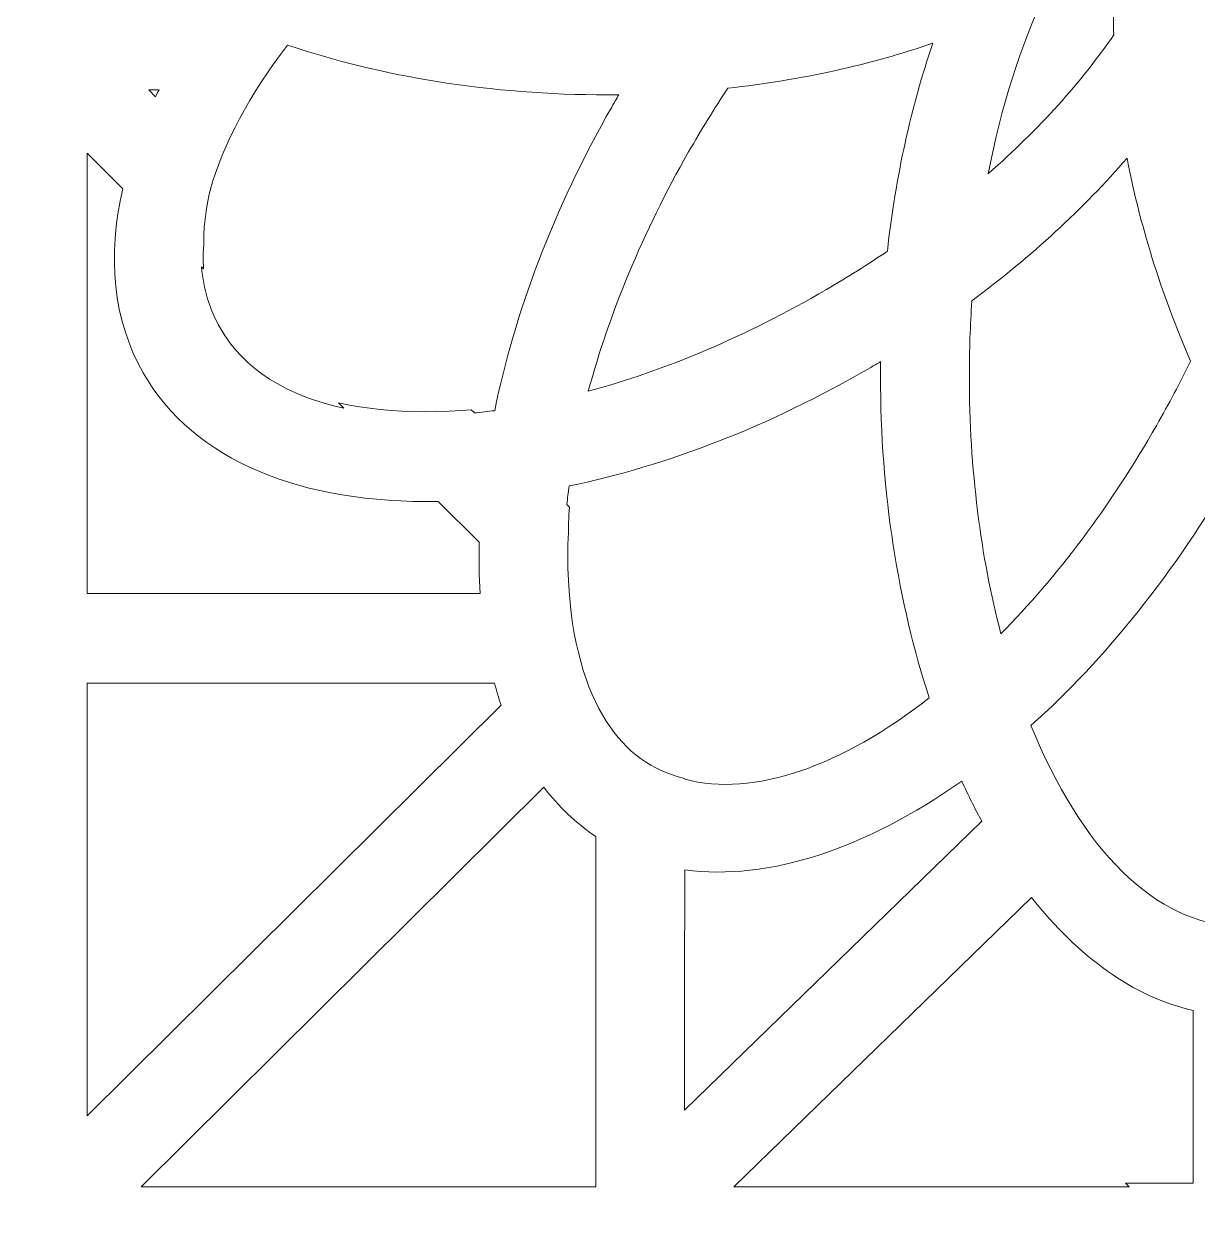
# Model space of a CAD drawing. Header units: millimetres. Extents: x -184 to 140, y -164 to 195.
# Drawn here: x -163.41 to -146.68, y -68.91 to -51.73 of the extents above; entities that cross this region are included whole.
import ezdxf

# ---------------------------------------------------------------- set-up
doc = ezdxf.new("R2010")
doc.units = ezdxf.units.MM
doc.header["$MEASUREMENT"] = 0
doc.layers.add('Layer 1', color=7, linetype='Continuous')

msp = doc.modelspace()

# ---------------------------------------------------------------- linework, layer by layer
at = {"layer": 'Layer 1', "color": 2, "lineweight": 5}
for points, knots in [([(-111.6063, 106.1199), (-111.6063, 106.1199), (-111.6063, 114.5781), (-111.6063, 114.5781), (-111.6063, 114.5781), (-111.6063, 114.5781), (-114.6063, 114.5781), (-114.6063, 114.5781), (-114.6063, 114.5781), (-114.6063, 114.5781), (-114.6063, 122.0774), (-114.6063, 122.0774), (-114.6063, 122.0774), (-114.6063, 122.0774), (-111.6063, 122.0774), (-111.6063, 122.0774), (-111.6063, 122.0774), (-111.6063, 122.0774), (-111.6063, 129.5782), (-111.6063, 129.5782), (-111.6063, 129.5782), (-111.6063, 129.5782), (-119.1071, 129.5782), (-119.1071, 129.5782), (-119.1071, 129.5782), (-119.1071, 129.5782), (-119.1071, 126.5782), (-119.1071, 126.5782), (-119.1071, 126.5782), (-119.1071, 126.5782), (-126.6064, 126.5782), (-126.6064, 126.5782), (-126.6064, 126.5782), (-126.6064, 126.5782), (-126.6064, 129.5782), (-126.6064, 129.5782), (-126.6064, 129.5782), (-126.6064, 129.5782), (-135.6065, 129.5782), (-135.6065, 129.5782), (-135.6065, 129.5782), (-135.6065, 129.5782), (-135.6065, 136.2947), (-135.6065, 136.2947), (-135.6065, 136.2947), (-135.6065, 138.3602), (-137.2917, 140.0458), (-139.3572, 140.0458), (-139.3572, 140.0458), (-139.3572, 140.0458), (-152.8567, 140.0458), (-152.8567, 140.0458), (-152.8567, 140.0458), (-154.9225, 140.0458), (-156.6077, 138.3602), (-156.6077, 136.2947), (-156.6077, 136.2947), (-156.6077, 136.2947), (-156.6077, 129.5782), (-156.6077, 129.5782), (-156.6077, 129.5782), (-156.6077, 129.5782), (-165.6078, 129.5782), (-165.6078, 129.5782), (-165.6078, 129.5782), (-165.6078, 129.5782), (-165.6078, 126.5782), (-165.6078, 126.5782), (-165.6078, 126.5782), (-165.6078, 126.5782), (-173.1068, 126.5782), (-173.1068, 126.5782), (-173.1068, 126.5782), (-173.1068, 126.5782), (-173.1068, 129.5782), (-173.1068, 129.5782), (-173.1068, 129.5782), (-173.1068, 129.5782), (-180.6076, 129.5782), (-180.6076, 129.5782), (-180.6076, 129.5782), (-180.6076, 129.5782), (-180.6076, 122.0774), (-180.6076, 122.0774), (-180.6076, 122.0774), (-180.6076, 122.0774), (-177.6075, 122.0774), (-177.6075, 122.0774), (-177.6075, 122.0774), (-177.6075, 122.0774), (-177.6075, 114.5781), (-177.6075, 114.5781), (-177.6075, 114.5781), (-177.6075, 114.5781), (-180.6076, 114.5781), (-180.6076, 114.5781), (-180.6076, 114.5781), (-180.6076, 114.5781), (-180.6076, 23.8289), (-180.6076, 23.8289), (-180.6076, 23.8289), (-180.6076, 23.8289), (-180.6076, 16.3282), (-180.6076, 16.3282), (-180.6076, 16.3282), (-180.6076, 16.3282), (-177.6075, 16.3282), (-177.6075, 16.3282), (-177.6075, 16.3282), (-177.6075, 16.3282), (-177.6075, 8.8278), (-177.6075, 8.8278), (-177.6075, 8.8278), (-177.6075, 8.8278), (-180.6076, 8.8278), (-180.6076, 8.8278), (-180.6076, 8.8278), (-180.6076, 8.8278), (-180.6076, -110.5738), (-180.6076, -110.5738), (-180.6076, -110.5738), (-180.6076, -110.5738), (-180.6076, -119.4624), (-180.6076, -119.4624), (-180.6076, -119.4624), (-180.6076, -119.4624), (-183.6076, -119.4624), (-183.6076, -119.4624), (-183.6076, -119.4624), (-183.6076, -119.4624), (-183.6076, -123.2132), (-183.6076, -123.2132), (-183.6076, -123.2132), (-183.6076, -123.2132), (-180.6076, -123.2132), (-180.6076, -123.2132), (-180.6076, -123.2132), (-180.6076, -123.2132), (-180.6076, -125.2444), (-180.6076, -125.2444), (-180.6076, -125.2444), (-180.6076, -125.2444), (-111.6063, -125.2444), (-111.6063, -125.2444), (-111.6063, -125.2444), (-111.6063, -125.2444), (-111.6063, -123.2132), (-111.6063, -123.2132), (-111.6063, -123.2132), (-111.6063, -123.2132), (-108.6067, -123.2132), (-108.6067, -123.2132), (-108.6067, -123.2132), (-108.6067, -123.2132), (-108.6067, -119.4624), (-108.6067, -119.4624), (-108.6067, -119.4624), (-108.6067, -119.4624), (-111.6063, -119.4624), (-111.6063, -119.4624), (-111.6063, -119.4624), (-111.6063, -119.4624), (-111.6063, -115.2551), (-111.6063, -115.2551), (-111.6063, -115.2551), (-111.6063, -115.2551), (-111.6063, -110.5738), (-111.6063, -110.5738), (-111.6063, -110.5738), (-111.6063, -110.5738), (-111.6063, 8.8278), (-111.6063, 8.8278), (-111.6063, 8.8278), (-111.6063, 8.8278), (-114.6063, 8.8278), (-114.6063, 8.8278), (-114.6063, 8.8278), (-114.6063, 8.8278), (-114.6063, 16.3282), (-114.6063, 16.3282), (-114.6063, 16.3282), (-114.6063, 16.3282), (-111.6063, 16.3282), (-111.6063, 16.3282), (-111.6063, 16.3282), (-111.6063, 16.3282), (-111.6063, 23.8289), (-111.6063, 23.8289), (-111.6063, 23.8289), (-111.6063, 23.8289), (-111.6063, 106.1199), (-111.6063, 106.1199)], [0, 0, 0, 0, 0.0204082, 0.0204082, 0.0204082, 0.0204082, 0.0408163, 0.0408163, 0.0408163, 0.0408163, 0.0612245, 0.0612245, 0.0612245, 0.0612245, 0.0816327, 0.0816327, 0.0816327, 0.0816327, 0.1020408, 0.1020408, 0.1020408, 0.1020408, 0.122449, 0.122449, 0.122449, 0.122449, 0.1428571, 0.1428571, 0.1428571, 0.1428571, 0.1632653, 0.1632653, 0.1632653, 0.1632653, 0.1836735, 0.1836735, 0.1836735, 0.1836735, 0.2040816, 0.2040816, 0.2040816, 0.2040816, 0.2244898, 0.2244898, 0.2244898, 0.2244898, 0.244898, 0.244898, 0.244898, 0.244898, 0.2653061, 0.2653061, 0.2653061, 0.2653061, 0.2857143, 0.2857143, 0.2857143, 0.2857143, 0.3061224, 0.3061224, 0.3061224, 0.3061224, 0.3265306, 0.3265306, 0.3265306, 0.3265306, 0.3469388, 0.3469388, 0.3469388, 0.3469388, 0.3673469, 0.3673469, 0.3673469, 0.3673469, 0.3877551, 0.3877551, 0.3877551, 0.3877551, 0.4081633, 0.4081633, 0.4081633, 0.4081633, 0.4285714, 0.4285714, 0.4285714, 0.4285714, 0.4489796, 0.4489796, 0.4489796, 0.4489796, 0.4693878, 0.4693878, 0.4693878, 0.4693878, 0.4897959, 0.4897959, 0.4897959, 0.4897959, 0.5102041, 0.5102041, 0.5102041, 0.5102041, 0.5306122, 0.5306122, 0.5306122, 0.5306122, 0.5510204, 0.5510204, 0.5510204, 0.5510204, 0.5714286, 0.5714286, 0.5714286, 0.5714286, 0.5918367, 0.5918367, 0.5918367, 0.5918367, 0.6122449, 0.6122449, 0.6122449, 0.6122449, 0.6326531, 0.6326531, 0.6326531, 0.6326531, 0.6530612, 0.6530612, 0.6530612, 0.6530612, 0.6734694, 0.6734694, 0.6734694, 0.6734694, 0.6938776, 0.6938776, 0.6938776, 0.6938776, 0.7142857, 0.7142857, 0.7142857, 0.7142857, 0.7346939, 0.7346939, 0.7346939, 0.7346939, 0.755102, 0.755102, 0.755102, 0.755102, 0.7755102, 0.7755102, 0.7755102, 0.7755102, 0.7959184, 0.7959184, 0.7959184, 0.7959184, 0.8163265, 0.8163265, 0.8163265, 0.8163265, 0.8367347, 0.8367347, 0.8367347, 0.8367347, 0.8571429, 0.8571429, 0.8571429, 0.8571429, 0.877551, 0.877551, 0.877551, 0.877551, 0.8979592, 0.8979592, 0.8979592, 0.8979592, 0.9183673, 0.9183673, 0.9183673, 0.9183673, 0.9387755, 0.9387755, 0.9387755, 0.9387755, 0.9591837, 0.9591837, 0.9591837, 0.9591837, 1, 1, 1, 1]), ([(-147.8807, -51.8888), (-147.8902, -51.4422), (-147.8655, -51.015), (-147.8063, -50.6139), (-147.8063, -50.6139), (-148.1216, -50.8608), (-148.473, -51.0923), (-148.859, -51.3043), (-148.859, -51.3043), (-149.205, -52.0349), (-149.4834, -52.9031), (-149.6692, -53.8647), (-149.6692, -53.8647), (-148.9415, -53.2255), (-148.3368, -52.5542), (-147.8807, -51.8888)], [0, 0, 0, 0, 0.2, 0.2, 0.2, 0.2, 0.4, 0.4, 0.4, 0.4, 0.6, 0.6, 0.6, 0.6, 1, 1, 1, 1]), ([(-156.7015, -57.2412), (-156.4175, -55.8505), (-155.8623, -54.3636), (-155.034, -52.9154), (-155.034, -52.9154), (-155.0007, -52.8561), (-154.9666, -52.7983), (-154.9334, -52.7404), (-154.9334, -52.7404), (-154.9871, -52.7404), (-155.0407, -52.7418), (-155.0946, -52.7418), (-155.0946, -52.7418), (-156.758, -52.7418), (-158.3166, -52.4826), (-159.6547, -52.0321), (-159.6547, -52.0321), (-160.1947, -52.7376), (-160.5723, -53.4446), (-160.7571, -54.1046), (-160.7571, -54.1046), (-160.7571, -54.1046), (-160.7695, -54.1544), (-160.7695, -54.1544), (-160.7695, -54.1544), (-160.7695, -54.1544), (-160.7942, -54.2782), (-160.7942, -54.2782), (-160.7942, -54.2782), (-160.7942, -54.2782), (-160.8136, -54.3981), (-160.8136, -54.3981), (-160.8136, -54.3981), (-160.8136, -54.3981), (-160.8287, -54.5138), (-160.8287, -54.5138), (-160.8287, -54.5138), (-160.8287, -54.5138), (-160.8396, -54.6267), (-160.8396, -54.6267), (-160.8396, -54.6267), (-160.8396, -54.6267), (-160.8453, -54.7372), (-160.8453, -54.7372), (-160.8453, -54.7372), (-160.8453, -54.7372), (-160.8467, -54.8433), (-160.8467, -54.8433), (-160.8467, -54.8433), (-160.8467, -54.8433), (-160.8467, -54.8666), (-160.8467, -54.8666), (-160.8467, -54.8666), (-160.8467, -54.8666), (-160.8467, -54.8818), (-160.8467, -54.8818), (-160.8467, -54.8818), (-160.8467, -54.8818), (-160.8534, -54.9908), (-160.8534, -54.9908), (-160.8534, -54.9908), (-160.8534, -54.9908), (-160.8548, -55.098), (-160.8548, -55.098), (-160.8548, -55.098), (-160.8548, -55.098), (-160.8521, -55.2), (-160.8521, -55.2), (-160.8521, -55.2), (-160.8521, -55.2), (-160.8505, -55.2194), (-160.8505, -55.2194), (-160.8505, -55.2194), (-160.8505, -55.2194), (-160.8781, -55.1933), (-160.8781, -55.1933), (-160.8781, -55.1933), (-160.8505, -55.5062), (-160.7652, -55.7983), (-160.6135, -56.0629), (-160.6135, -56.0629), (-160.2773, -56.6538), (-159.6571, -57.033), (-158.8496, -57.2052), (-158.8496, -57.2052), (-158.8496, -57.2052), (-158.9269, -57.1279), (-158.9269, -57.1279), (-158.9269, -57.1279), (-158.9269, -57.1279), (-158.9064, -57.1322), (-158.9064, -57.1322), (-158.9064, -57.1322), (-158.9064, -57.1322), (-158.7698, -57.1611), (-158.7698, -57.1611), (-158.7698, -57.1611), (-158.7698, -57.1611), (-158.6278, -57.1844), (-158.6278, -57.1844), (-158.6278, -57.1844), (-158.6278, -57.1844), (-158.483, -57.2066), (-158.483, -57.2066), (-158.483, -57.2066), (-158.483, -57.2066), (-158.3331, -57.2232), (-158.3331, -57.2232), (-158.3331, -57.2232), (-158.3331, -57.2232), (-158.1786, -57.2369), (-158.1786, -57.2369), (-158.1786, -57.2369), (-158.1786, -57.2369), (-158.0217, -57.2465), (-158.0217, -57.2465), (-158.0217, -57.2465), (-158.0217, -57.2465), (-157.8591, -57.2535), (-157.8591, -57.2535), (-157.8591, -57.2535), (-157.8591, -57.2535), (-157.6936, -57.256), (-157.6936, -57.256), (-157.6936, -57.256), (-157.6936, -57.256), (-157.5242, -57.2549), (-157.5242, -57.2549), (-157.5242, -57.2549), (-157.5242, -57.2549), (-157.3517, -57.2493), (-157.3517, -57.2493), (-157.3517, -57.2493), (-157.3517, -57.2493), (-157.1753, -57.2398), (-157.1753, -57.2398), (-157.1753, -57.2398), (-157.1753, -57.2398), (-157.0364, -57.2285), (-157.0364, -57.2285), (-157.0364, -57.2285), (-157.0364, -57.2285), (-156.9894, -57.274), (-156.9894, -57.274), (-156.9894, -57.274), (-156.8942, -57.2659), (-156.7992, -57.2535), (-156.7026, -57.2412), (-156.7026, -57.2412), (-156.7026, -57.2412), (-156.7015, -57.2412), (-156.7015, -57.2412)], [0, 0, 0, 0, 0.025641, 0.025641, 0.025641, 0.025641, 0.0512821, 0.0512821, 0.0512821, 0.0512821, 0.0769231, 0.0769231, 0.0769231, 0.0769231, 0.1025641, 0.1025641, 0.1025641, 0.1025641, 0.1282051, 0.1282051, 0.1282051, 0.1282051, 0.1538462, 0.1538462, 0.1538462, 0.1538462, 0.1794872, 0.1794872, 0.1794872, 0.1794872, 0.2051282, 0.2051282, 0.2051282, 0.2051282, 0.2307692, 0.2307692, 0.2307692, 0.2307692, 0.2564103, 0.2564103, 0.2564103, 0.2564103, 0.2820513, 0.2820513, 0.2820513, 0.2820513, 0.3076923, 0.3076923, 0.3076923, 0.3076923, 0.3333333, 0.3333333, 0.3333333, 0.3333333, 0.3589744, 0.3589744, 0.3589744, 0.3589744, 0.3846154, 0.3846154, 0.3846154, 0.3846154, 0.4102564, 0.4102564, 0.4102564, 0.4102564, 0.4358974, 0.4358974, 0.4358974, 0.4358974, 0.4615385, 0.4615385, 0.4615385, 0.4615385, 0.4871795, 0.4871795, 0.4871795, 0.4871795, 0.5128205, 0.5128205, 0.5128205, 0.5128205, 0.5384615, 0.5384615, 0.5384615, 0.5384615, 0.5641026, 0.5641026, 0.5641026, 0.5641026, 0.5897436, 0.5897436, 0.5897436, 0.5897436, 0.6153846, 0.6153846, 0.6153846, 0.6153846, 0.6410256, 0.6410256, 0.6410256, 0.6410256, 0.6666667, 0.6666667, 0.6666667, 0.6666667, 0.6923077, 0.6923077, 0.6923077, 0.6923077, 0.7179487, 0.7179487, 0.7179487, 0.7179487, 0.7435897, 0.7435897, 0.7435897, 0.7435897, 0.7692308, 0.7692308, 0.7692308, 0.7692308, 0.7948718, 0.7948718, 0.7948718, 0.7948718, 0.8205128, 0.8205128, 0.8205128, 0.8205128, 0.8461538, 0.8461538, 0.8461538, 0.8461538, 0.8717949, 0.8717949, 0.8717949, 0.8717949, 0.8974359, 0.8974359, 0.8974359, 0.8974359, 0.9230769, 0.9230769, 0.9230769, 0.9230769, 0.9487179, 0.9487179, 0.9487179, 0.9487179, 1, 1, 1, 1]), ([(-151.1066, -54.97), (-150.9879, -53.9035), (-150.766, -52.9031), (-150.4587, -52.0059), (-150.4587, -52.0059), (-151.3449, -52.3104), (-152.3289, -52.5309), (-153.3791, -52.648), (-153.3791, -52.648), (-153.5717, -52.9387), (-153.7594, -53.2407), (-153.9386, -53.5546), (-153.9386, -53.5546), (-154.5959, -54.7054), (-155.0724, -55.8713), (-155.3673, -56.9653), (-155.3673, -56.9653), (-154.2787, -56.669), (-153.1199, -56.1839), (-151.9747, -55.5157), (-151.9747, -55.5157), (-151.6744, -55.3408), (-151.3848, -55.1587), (-151.1066, -54.97)], [0, 0, 0, 0, 0.1428571, 0.1428571, 0.1428571, 0.1428571, 0.2857143, 0.2857143, 0.2857143, 0.2857143, 0.4285714, 0.4285714, 0.4285714, 0.4285714, 0.5714286, 0.5714286, 0.5714286, 0.5714286, 0.7142857, 0.7142857, 0.7142857, 0.7142857, 1, 1, 1, 1]), ([(-161.5328, -52.7679), (-161.5176, -52.7348), (-161.5011, -52.7016), (-161.4846, -52.6688), (-161.4846, -52.6688), (-161.4846, -52.6688), (-161.632, -52.6688), (-161.632, -52.6688), (-161.632, -52.6688), (-161.632, -52.6688), (-161.5328, -52.7679), (-161.5328, -52.7679)], [0, 0, 0, 0, 0.25, 0.25, 0.25, 0.25, 0.5, 0.5, 0.5, 0.5, 1, 1, 1, 1]), ([(-156.908, -59.844), (-156.9231, -59.6083), (-156.9274, -59.3645), (-156.922, -59.1151), (-156.922, -59.1151), (-156.922, -59.1151), (-157.5091, -58.5337), (-157.5091, -58.5337), (-157.5091, -58.5337), (-159.4342, -58.5722), (-160.9914, -57.963), (-161.7107, -56.7021), (-161.7107, -56.7021), (-162.1417, -55.9458), (-162.2218, -55.0416), (-162.0013, -54.0785), (-162.0013, -54.0785), (-162.0013, -54.0785), (-162.5097, -53.5726), (-162.5097, -53.5726), (-162.5097, -53.5726), (-162.5097, -53.5726), (-162.5097, -59.844), (-162.5097, -59.844), (-162.5097, -59.844), (-162.5097, -59.844), (-156.908, -59.844), (-156.908, -59.844)], [0, 0, 0, 0, 0.125, 0.125, 0.125, 0.125, 0.25, 0.25, 0.25, 0.25, 0.375, 0.375, 0.375, 0.375, 0.5, 0.5, 0.5, 0.5, 0.625, 0.625, 0.625, 0.625, 0.75, 0.75, 0.75, 0.75, 1, 1, 1, 1]), ([(-146.7864, -56.5381), (-147.2108, -55.5542), (-147.5128, -54.5759), (-147.6916, -53.6428), (-147.6916, -53.6428), (-148.3079, -54.3554), (-149.0505, -55.0444), (-149.9022, -55.6755), (-149.9022, -55.6755), (-149.9254, -56.0255), (-149.9381, -56.3825), (-149.9381, -56.7448), (-149.9381, -56.7448), (-149.9381, -58.0734), (-149.7755, -59.3247), (-149.4886, -60.4201), (-149.4886, -60.4201), (-148.6935, -59.614), (-147.9287, -58.6068), (-147.2686, -57.449), (-147.2686, -57.449), (-147.0951, -57.1459), (-146.9338, -56.8415), (-146.7864, -56.5381)], [0, 0, 0, 0, 0.1428571, 0.1428571, 0.1428571, 0.1428571, 0.2857143, 0.2857143, 0.2857143, 0.2857143, 0.4285714, 0.4285714, 0.4285714, 0.4285714, 0.5714286, 0.5714286, 0.5714286, 0.5714286, 0.7142857, 0.7142857, 0.7142857, 0.7142857, 1, 1, 1, 1]), ([(-150.5085, -61.3337), (-150.951, -59.9861), (-151.2045, -58.4177), (-151.2045, -56.7448), (-151.2045, -56.7448), (-151.2045, -56.6774), (-151.2032, -56.6097), (-151.2032, -56.5423), (-151.2032, -56.5423), (-151.2484, -56.5698), (-151.2952, -56.5974), (-151.3422, -56.6238), (-151.3422, -56.6238), (-152.7823, -57.4655), (-154.2596, -58.0293), (-155.6418, -58.3143), (-155.6418, -58.3143), (-155.6542, -58.4039), (-155.6637, -58.4921), (-155.6732, -58.5789), (-155.6732, -58.5789), (-155.6732, -58.5789), (-155.6375, -58.6149), (-155.6375, -58.6149), (-155.6375, -58.6149), (-155.6375, -58.6149), (-155.6432, -58.7197), (-155.6432, -58.7197), (-155.6432, -58.7197), (-155.6432, -58.7197), (-155.6486, -58.8961), (-155.6486, -58.8961), (-155.6486, -58.8961), (-155.6486, -58.8961), (-155.65, -58.9483), (-155.65, -58.9483), (-155.65, -58.9483), (-155.65, -58.9483), (-155.6513, -58.9747), (-155.6513, -58.9747), (-155.6513, -58.9747), (-155.6513, -58.9747), (-155.657, -59.1497), (-155.657, -59.1497), (-155.657, -59.1497), (-155.657, -59.1497), (-155.6581, -59.3219), (-155.6581, -59.3219), (-155.6581, -59.3219), (-155.6581, -59.3219), (-155.657, -59.4901), (-155.657, -59.4901), (-155.657, -59.4901), (-155.657, -59.4901), (-155.6513, -59.6538), (-155.6513, -59.6538), (-155.6513, -59.6538), (-155.6513, -59.6538), (-155.6418, -59.815), (-155.6418, -59.815), (-155.6418, -59.815), (-155.6418, -59.815), (-155.6281, -59.9724), (-155.6281, -59.9724), (-155.6281, -59.9724), (-155.6281, -59.9724), (-155.6115, -60.1237), (-155.6115, -60.1237), (-155.6115, -60.1237), (-155.6115, -60.1237), (-155.5907, -60.2726), (-155.5907, -60.2726), (-155.5907, -60.2726), (-155.5907, -60.2726), (-155.5674, -60.4162), (-155.5674, -60.4162), (-155.5674, -60.4162), (-155.5674, -60.4162), (-155.5399, -60.5538), (-155.5399, -60.5538), (-155.5399, -60.5538), (-155.5399, -60.5538), (-155.5095, -60.6889), (-155.5095, -60.6889), (-155.5095, -60.6889), (-155.5095, -60.6889), (-155.4749, -60.8169), (-155.4749, -60.8169), (-155.4749, -60.8169), (-155.4749, -60.8169), (-155.439, -60.9411), (-155.439, -60.9411), (-155.439, -60.9411), (-155.439, -60.9411), (-155.3991, -61.061), (-155.3991, -61.061), (-155.3991, -61.061), (-155.3991, -61.061), (-155.3578, -61.1739), (-155.3578, -61.1739), (-155.3578, -61.1739), (-155.3578, -61.1739), (-155.3123, -61.2829), (-155.3123, -61.2829), (-155.3123, -61.2829), (-155.3123, -61.2829), (-155.2653, -61.3863), (-155.2653, -61.3863), (-155.2653, -61.3863), (-155.2653, -61.3863), (-155.216, -61.484), (-155.216, -61.484), (-155.216, -61.484), (-155.216, -61.484), (-155.1649, -61.5765), (-155.1649, -61.5765), (-155.1649, -61.5765), (-155.1649, -61.5765), (-155.1113, -61.6647), (-155.1113, -61.6647), (-155.1113, -61.6647), (-155.1113, -61.6647), (-155.0559, -61.7472), (-155.0559, -61.7472), (-155.0559, -61.7472), (-155.0559, -61.7472), (-154.9994, -61.8245), (-154.9994, -61.8245), (-154.9994, -61.8245), (-154.9994, -61.8245), (-154.9415, -61.8975), (-154.9415, -61.8975), (-154.9415, -61.8975), (-154.9415, -61.8975), (-154.8809, -61.9663), (-154.8809, -61.9663), (-154.8809, -61.9663), (-154.8809, -61.9663), (-154.8191, -62.0298), (-154.8191, -62.0298), (-154.8191, -62.0298), (-154.8191, -62.0298), (-154.7556, -62.0905), (-154.7556, -62.0905), (-154.7556, -62.0905), (-154.7556, -62.0905), (-154.6893, -62.1455), (-154.6893, -62.1455), (-154.6893, -62.1455), (-154.6893, -62.1455), (-154.6219, -62.1977), (-154.6219, -62.1977), (-154.6219, -62.1977), (-154.6219, -62.1977), (-154.5518, -62.246), (-154.5518, -62.246), (-154.5518, -62.246), (-154.5518, -62.246), (-154.4787, -62.2915), (-154.4787, -62.2915), (-154.4787, -62.2915), (-154.4787, -62.2915), (-154.4042, -62.3314), (-154.4042, -62.3314), (-154.4042, -62.3314), (-154.4042, -62.3314), (-154.3284, -62.3688), (-154.3284, -62.3688), (-154.3284, -62.3688), (-154.3284, -62.3688), (-154.2497, -62.4016), (-154.2497, -62.4016), (-154.2497, -62.4016), (-154.2497, -62.4016), (-154.1701, -62.4319), (-154.1701, -62.4319), (-154.1701, -62.4319), (-154.1701, -62.4319), (-154.0871, -62.4584), (-154.0871, -62.4584), (-154.0871, -62.4584), (-154.0871, -62.4584), (-153.9975, -62.4817), (-153.9975, -62.4817), (-153.9975, -62.4817), (-153.9975, -62.4817), (-153.9922, -62.4926), (-153.9922, -62.4926), (-153.9922, -62.4926), (-153.0111, -62.7544), (-151.7599, -62.3081), (-150.5085, -61.3337)], [0, 0, 0, 0, 0.0204082, 0.0204082, 0.0204082, 0.0204082, 0.0408163, 0.0408163, 0.0408163, 0.0408163, 0.0612245, 0.0612245, 0.0612245, 0.0612245, 0.0816327, 0.0816327, 0.0816327, 0.0816327, 0.1020408, 0.1020408, 0.1020408, 0.1020408, 0.122449, 0.122449, 0.122449, 0.122449, 0.1428571, 0.1428571, 0.1428571, 0.1428571, 0.1632653, 0.1632653, 0.1632653, 0.1632653, 0.1836735, 0.1836735, 0.1836735, 0.1836735, 0.2040816, 0.2040816, 0.2040816, 0.2040816, 0.2244898, 0.2244898, 0.2244898, 0.2244898, 0.244898, 0.244898, 0.244898, 0.244898, 0.2653061, 0.2653061, 0.2653061, 0.2653061, 0.2857143, 0.2857143, 0.2857143, 0.2857143, 0.3061224, 0.3061224, 0.3061224, 0.3061224, 0.3265306, 0.3265306, 0.3265306, 0.3265306, 0.3469388, 0.3469388, 0.3469388, 0.3469388, 0.3673469, 0.3673469, 0.3673469, 0.3673469, 0.3877551, 0.3877551, 0.3877551, 0.3877551, 0.4081633, 0.4081633, 0.4081633, 0.4081633, 0.4285714, 0.4285714, 0.4285714, 0.4285714, 0.4489796, 0.4489796, 0.4489796, 0.4489796, 0.4693878, 0.4693878, 0.4693878, 0.4693878, 0.4897959, 0.4897959, 0.4897959, 0.4897959, 0.5102041, 0.5102041, 0.5102041, 0.5102041, 0.5306122, 0.5306122, 0.5306122, 0.5306122, 0.5510204, 0.5510204, 0.5510204, 0.5510204, 0.5714286, 0.5714286, 0.5714286, 0.5714286, 0.5918367, 0.5918367, 0.5918367, 0.5918367, 0.6122449, 0.6122449, 0.6122449, 0.6122449, 0.6326531, 0.6326531, 0.6326531, 0.6326531, 0.6530612, 0.6530612, 0.6530612, 0.6530612, 0.6734694, 0.6734694, 0.6734694, 0.6734694, 0.6938776, 0.6938776, 0.6938776, 0.6938776, 0.7142857, 0.7142857, 0.7142857, 0.7142857, 0.7346939, 0.7346939, 0.7346939, 0.7346939, 0.755102, 0.755102, 0.755102, 0.755102, 0.7755102, 0.7755102, 0.7755102, 0.7755102, 0.7959184, 0.7959184, 0.7959184, 0.7959184, 0.8163265, 0.8163265, 0.8163265, 0.8163265, 0.8367347, 0.8367347, 0.8367347, 0.8367347, 0.8571429, 0.8571429, 0.8571429, 0.8571429, 0.877551, 0.877551, 0.877551, 0.877551, 0.8979592, 0.8979592, 0.8979592, 0.8979592, 0.9183673, 0.9183673, 0.9183673, 0.9183673, 0.9387755, 0.9387755, 0.9387755, 0.9387755, 0.9591837, 0.9591837, 0.9591837, 0.9591837, 1, 1, 1, 1]), ([(-143.1221, -61.7472), (-144.1709, -60.8032), (-145.1657, -59.5727), (-145.9926, -58.1242), (-145.9926, -58.1242), (-146.0258, -58.0649), (-146.059, -58.0071), (-146.0918, -57.9478), (-146.0918, -57.9478), (-146.1182, -57.9947), (-146.1457, -58.0416), (-146.1718, -58.09), (-146.1718, -58.09), (-147.004, -59.5466), (-148.0045, -60.7813), (-149.06, -61.7278), (-149.06, -61.7278), (-148.3531, -63.4712), (-147.2838, -64.5832), (-146.0865, -64.5832), (-146.0865, -64.5832), (-144.8944, -64.5832), (-143.829, -63.4793), (-143.1221, -61.7472)], [0, 0, 0, 0, 0.1428571, 0.1428571, 0.1428571, 0.1428571, 0.2857143, 0.2857143, 0.2857143, 0.2857143, 0.4285714, 0.4285714, 0.4285714, 0.4285714, 0.5714286, 0.5714286, 0.5714286, 0.5714286, 0.7142857, 0.7142857, 0.7142857, 0.7142857, 1, 1, 1, 1]), ([(-156.6106, -61.4357), (-156.6448, -61.3337), (-156.6751, -61.2304), (-156.704, -61.1242), (-156.704, -61.1242), (-156.704, -61.1242), (-162.5097, -61.1242), (-162.5097, -61.1242), (-162.5097, -61.1242), (-162.5097, -61.1242), (-162.5097, -67.2883), (-162.5097, -67.2883), (-162.5097, -67.2883), (-162.5097, -67.2883), (-156.6106, -61.4357), (-156.6106, -61.4357)], [0, 0, 0, 0, 0.2, 0.2, 0.2, 0.2, 0.4, 0.4, 0.4, 0.4, 0.6, 0.6, 0.6, 0.6, 1, 1, 1, 1]), ([(-149.7603, -63.0909), (-149.8608, -62.9075), (-149.9557, -62.7159), (-150.0467, -62.5187), (-150.0467, -62.5187), (-151.4085, -63.4793), (-152.8002, -63.9464), (-153.9922, -63.7824), (-153.9922, -63.7824), (-153.9922, -63.7824), (-153.995, -65.4969), (-153.995, -65.4969), (-153.995, -65.4969), (-153.995, -65.4969), (-153.9975, -67.2071), (-153.9975, -67.2071), (-153.9975, -67.2071), (-153.9975, -67.2071), (-149.7603, -63.0909), (-149.7603, -63.0909)], [0, 0, 0, 0, 0.1666667, 0.1666667, 0.1666667, 0.1666667, 0.3333333, 0.3333333, 0.3333333, 0.3333333, 0.5, 0.5, 0.5, 0.5, 0.6666667, 0.6666667, 0.6666667, 0.6666667, 1, 1, 1, 1]), ([(-155.2587, -63.3086), (-155.5423, -63.1199), (-155.7906, -62.8842), (-156.0014, -62.6069), (-156.0014, -62.6069), (-156.0014, -62.6069), (-161.7396, -68.2997), (-161.7396, -68.2997), (-161.7396, -68.2997), (-161.7396, -68.2997), (-155.2587, -68.2997), (-155.2587, -68.2997), (-155.2587, -68.2997), (-155.2587, -68.2997), (-155.2587, -63.3086), (-155.2587, -63.3086)], [0, 0, 0, 0, 0.2, 0.2, 0.2, 0.2, 0.4, 0.4, 0.4, 0.4, 0.6, 0.6, 0.6, 0.6, 1, 1, 1, 1]), ([(-146.7504, -65.7876), (-147.6009, -65.5918), (-148.3848, -65.0227), (-149.0519, -64.1768), (-149.0519, -64.1768), (-149.0519, -64.1768), (-153.2947, -68.2997), (-153.2947, -68.2997), (-153.2947, -68.2997), (-153.2947, -68.2997), (-147.6627, -68.2997), (-147.6627, -68.2997), (-147.6627, -68.2997), (-147.6627, -68.2997), (-147.7138, -68.2489), (-147.7138, -68.2489), (-147.7138, -68.2489), (-147.7138, -68.2489), (-146.7504, -68.2489), (-146.7504, -68.2489), (-146.7504, -68.2489), (-146.7504, -68.2489), (-146.7504, -65.7876), (-146.7504, -65.7876)], [0, 0, 0, 0, 0.1428571, 0.1428571, 0.1428571, 0.1428571, 0.2857143, 0.2857143, 0.2857143, 0.2857143, 0.4285714, 0.4285714, 0.4285714, 0.4285714, 0.5714286, 0.5714286, 0.5714286, 0.5714286, 0.7142857, 0.7142857, 0.7142857, 0.7142857, 1, 1, 1, 1])]:
    msp.add_open_spline(points, degree=3, knots=knots, dxfattribs=at)
at = {"layer": 'Layer 1', "color": 250, "lineweight": 15}
for points, knots in [([(-111.6063, 106.1199), (-111.6063, 106.1199), (-111.6063, 114.5781), (-111.6063, 114.5781), (-111.6063, 114.5781), (-111.6063, 114.5781), (-114.6063, 114.5781), (-114.6063, 114.5781), (-114.6063, 114.5781), (-114.6063, 114.5781), (-114.6063, 122.0774), (-114.6063, 122.0774), (-114.6063, 122.0774), (-114.6063, 122.0774), (-111.6063, 122.0774), (-111.6063, 122.0774), (-111.6063, 122.0774), (-111.6063, 122.0774), (-111.6063, 129.5782), (-111.6063, 129.5782), (-111.6063, 129.5782), (-111.6063, 129.5782), (-119.1071, 129.5782), (-119.1071, 129.5782), (-119.1071, 129.5782), (-119.1071, 129.5782), (-119.1071, 126.5782), (-119.1071, 126.5782), (-119.1071, 126.5782), (-119.1071, 126.5782), (-126.6064, 126.5782), (-126.6064, 126.5782), (-126.6064, 126.5782), (-126.6064, 126.5782), (-126.6064, 129.5782), (-126.6064, 129.5782), (-126.6064, 129.5782), (-126.6064, 129.5782), (-135.6065, 129.5782), (-135.6065, 129.5782), (-135.6065, 129.5782), (-135.6065, 129.5782), (-135.6065, 136.2947), (-135.6065, 136.2947), (-135.6065, 136.2947), (-135.6065, 138.3602), (-137.2917, 140.0458), (-139.3572, 140.0458), (-139.3572, 140.0458), (-139.3572, 140.0458), (-152.8567, 140.0458), (-152.8567, 140.0458), (-152.8567, 140.0458), (-154.9225, 140.0458), (-156.6077, 138.3602), (-156.6077, 136.2947), (-156.6077, 136.2947), (-156.6077, 136.2947), (-156.6077, 129.5782), (-156.6077, 129.5782), (-156.6077, 129.5782), (-156.6077, 129.5782), (-165.6078, 129.5782), (-165.6078, 129.5782), (-165.6078, 129.5782), (-165.6078, 129.5782), (-165.6078, 126.5782), (-165.6078, 126.5782), (-165.6078, 126.5782), (-165.6078, 126.5782), (-173.1068, 126.5782), (-173.1068, 126.5782), (-173.1068, 126.5782), (-173.1068, 126.5782), (-173.1068, 129.5782), (-173.1068, 129.5782), (-173.1068, 129.5782), (-173.1068, 129.5782), (-180.6076, 129.5782), (-180.6076, 129.5782), (-180.6076, 129.5782), (-180.6076, 129.5782), (-180.6076, 122.0774), (-180.6076, 122.0774), (-180.6076, 122.0774), (-180.6076, 122.0774), (-177.6075, 122.0774), (-177.6075, 122.0774), (-177.6075, 122.0774), (-177.6075, 122.0774), (-177.6075, 114.5781), (-177.6075, 114.5781), (-177.6075, 114.5781), (-177.6075, 114.5781), (-180.6076, 114.5781), (-180.6076, 114.5781), (-180.6076, 114.5781), (-180.6076, 114.5781), (-180.6076, 23.8289), (-180.6076, 23.8289), (-180.6076, 23.8289), (-180.6076, 23.8289), (-180.6076, 16.3282), (-180.6076, 16.3282), (-180.6076, 16.3282), (-180.6076, 16.3282), (-177.6075, 16.3282), (-177.6075, 16.3282), (-177.6075, 16.3282), (-177.6075, 16.3282), (-177.6075, 8.8278), (-177.6075, 8.8278), (-177.6075, 8.8278), (-177.6075, 8.8278), (-180.6076, 8.8278), (-180.6076, 8.8278), (-180.6076, 8.8278), (-180.6076, 8.8278), (-180.6076, -110.5738), (-180.6076, -110.5738), (-180.6076, -110.5738), (-180.6076, -110.5738), (-180.6076, -119.4624), (-180.6076, -119.4624), (-180.6076, -119.4624), (-180.6076, -119.4624), (-183.6076, -119.4624), (-183.6076, -119.4624), (-183.6076, -119.4624), (-183.6076, -119.4624), (-183.6076, -123.2132), (-183.6076, -123.2132), (-183.6076, -123.2132), (-183.6076, -123.2132), (-180.6076, -123.2132), (-180.6076, -123.2132), (-180.6076, -123.2132), (-180.6076, -123.2132), (-180.6076, -125.2444), (-180.6076, -125.2444), (-180.6076, -125.2444), (-180.6076, -125.2444), (-111.6063, -125.2444), (-111.6063, -125.2444), (-111.6063, -125.2444), (-111.6063, -125.2444), (-111.6063, -123.2132), (-111.6063, -123.2132), (-111.6063, -123.2132), (-111.6063, -123.2132), (-108.6067, -123.2132), (-108.6067, -123.2132), (-108.6067, -123.2132), (-108.6067, -123.2132), (-108.6067, -119.4624), (-108.6067, -119.4624), (-108.6067, -119.4624), (-108.6067, -119.4624), (-111.6063, -119.4624), (-111.6063, -119.4624), (-111.6063, -119.4624), (-111.6063, -119.4624), (-111.6063, -115.2551), (-111.6063, -115.2551), (-111.6063, -115.2551), (-111.6063, -115.2551), (-111.6063, -110.5738), (-111.6063, -110.5738), (-111.6063, -110.5738), (-111.6063, -110.5738), (-111.6063, 8.8278), (-111.6063, 8.8278), (-111.6063, 8.8278), (-111.6063, 8.8278), (-114.6063, 8.8278), (-114.6063, 8.8278), (-114.6063, 8.8278), (-114.6063, 8.8278), (-114.6063, 16.3282), (-114.6063, 16.3282), (-114.6063, 16.3282), (-114.6063, 16.3282), (-111.6063, 16.3282), (-111.6063, 16.3282), (-111.6063, 16.3282), (-111.6063, 16.3282), (-111.6063, 23.8289), (-111.6063, 23.8289), (-111.6063, 23.8289), (-111.6063, 23.8289), (-111.6063, 106.1199), (-111.6063, 106.1199)], [0, 0, 0, 0, 0.0204082, 0.0204082, 0.0204082, 0.0204082, 0.0408163, 0.0408163, 0.0408163, 0.0408163, 0.0612245, 0.0612245, 0.0612245, 0.0612245, 0.0816327, 0.0816327, 0.0816327, 0.0816327, 0.1020408, 0.1020408, 0.1020408, 0.1020408, 0.122449, 0.122449, 0.122449, 0.122449, 0.1428571, 0.1428571, 0.1428571, 0.1428571, 0.1632653, 0.1632653, 0.1632653, 0.1632653, 0.1836735, 0.1836735, 0.1836735, 0.1836735, 0.2040816, 0.2040816, 0.2040816, 0.2040816, 0.2244898, 0.2244898, 0.2244898, 0.2244898, 0.244898, 0.244898, 0.244898, 0.244898, 0.2653061, 0.2653061, 0.2653061, 0.2653061, 0.2857143, 0.2857143, 0.2857143, 0.2857143, 0.3061224, 0.3061224, 0.3061224, 0.3061224, 0.3265306, 0.3265306, 0.3265306, 0.3265306, 0.3469388, 0.3469388, 0.3469388, 0.3469388, 0.3673469, 0.3673469, 0.3673469, 0.3673469, 0.3877551, 0.3877551, 0.3877551, 0.3877551, 0.4081633, 0.4081633, 0.4081633, 0.4081633, 0.4285714, 0.4285714, 0.4285714, 0.4285714, 0.4489796, 0.4489796, 0.4489796, 0.4489796, 0.4693878, 0.4693878, 0.4693878, 0.4693878, 0.4897959, 0.4897959, 0.4897959, 0.4897959, 0.5102041, 0.5102041, 0.5102041, 0.5102041, 0.5306122, 0.5306122, 0.5306122, 0.5306122, 0.5510204, 0.5510204, 0.5510204, 0.5510204, 0.5714286, 0.5714286, 0.5714286, 0.5714286, 0.5918367, 0.5918367, 0.5918367, 0.5918367, 0.6122449, 0.6122449, 0.6122449, 0.6122449, 0.6326531, 0.6326531, 0.6326531, 0.6326531, 0.6530612, 0.6530612, 0.6530612, 0.6530612, 0.6734694, 0.6734694, 0.6734694, 0.6734694, 0.6938776, 0.6938776, 0.6938776, 0.6938776, 0.7142857, 0.7142857, 0.7142857, 0.7142857, 0.7346939, 0.7346939, 0.7346939, 0.7346939, 0.755102, 0.755102, 0.755102, 0.755102, 0.7755102, 0.7755102, 0.7755102, 0.7755102, 0.7959184, 0.7959184, 0.7959184, 0.7959184, 0.8163265, 0.8163265, 0.8163265, 0.8163265, 0.8367347, 0.8367347, 0.8367347, 0.8367347, 0.8571429, 0.8571429, 0.8571429, 0.8571429, 0.877551, 0.877551, 0.877551, 0.877551, 0.8979592, 0.8979592, 0.8979592, 0.8979592, 0.9183673, 0.9183673, 0.9183673, 0.9183673, 0.9387755, 0.9387755, 0.9387755, 0.9387755, 0.9591837, 0.9591837, 0.9591837, 0.9591837, 1, 1, 1, 1]), ([(-147.8807, -51.8888), (-147.8902, -51.4422), (-147.8655, -51.015), (-147.8063, -50.6139), (-147.8063, -50.6139), (-148.1216, -50.8608), (-148.473, -51.0923), (-148.859, -51.3043), (-148.859, -51.3043), (-149.205, -52.0349), (-149.4834, -52.9031), (-149.6692, -53.8647), (-149.6692, -53.8647), (-148.9415, -53.2255), (-148.3368, -52.5542), (-147.8807, -51.8888)], [0, 0, 0, 0, 0.2, 0.2, 0.2, 0.2, 0.4, 0.4, 0.4, 0.4, 0.6, 0.6, 0.6, 0.6, 1, 1, 1, 1]), ([(-156.7015, -57.2412), (-156.4175, -55.8505), (-155.8623, -54.3636), (-155.034, -52.9154), (-155.034, -52.9154), (-155.0007, -52.8561), (-154.9666, -52.7983), (-154.9334, -52.7404), (-154.9334, -52.7404), (-154.9871, -52.7404), (-155.0407, -52.7418), (-155.0946, -52.7418), (-155.0946, -52.7418), (-156.758, -52.7418), (-158.3166, -52.4826), (-159.6547, -52.0321), (-159.6547, -52.0321), (-160.1947, -52.7376), (-160.5723, -53.4446), (-160.7571, -54.1046), (-160.7571, -54.1046), (-160.7571, -54.1046), (-160.7695, -54.1544), (-160.7695, -54.1544), (-160.7695, -54.1544), (-160.7695, -54.1544), (-160.7942, -54.2782), (-160.7942, -54.2782), (-160.7942, -54.2782), (-160.7942, -54.2782), (-160.8136, -54.3981), (-160.8136, -54.3981), (-160.8136, -54.3981), (-160.8136, -54.3981), (-160.8287, -54.5138), (-160.8287, -54.5138), (-160.8287, -54.5138), (-160.8287, -54.5138), (-160.8396, -54.6267), (-160.8396, -54.6267), (-160.8396, -54.6267), (-160.8396, -54.6267), (-160.8453, -54.7372), (-160.8453, -54.7372), (-160.8453, -54.7372), (-160.8453, -54.7372), (-160.8467, -54.8433), (-160.8467, -54.8433), (-160.8467, -54.8433), (-160.8467, -54.8433), (-160.8467, -54.8666), (-160.8467, -54.8666), (-160.8467, -54.8666), (-160.8467, -54.8666), (-160.8467, -54.8818), (-160.8467, -54.8818), (-160.8467, -54.8818), (-160.8467, -54.8818), (-160.8534, -54.9908), (-160.8534, -54.9908), (-160.8534, -54.9908), (-160.8534, -54.9908), (-160.8548, -55.098), (-160.8548, -55.098), (-160.8548, -55.098), (-160.8548, -55.098), (-160.8521, -55.2), (-160.8521, -55.2), (-160.8521, -55.2), (-160.8521, -55.2), (-160.8505, -55.2194), (-160.8505, -55.2194), (-160.8505, -55.2194), (-160.8505, -55.2194), (-160.8781, -55.1933), (-160.8781, -55.1933), (-160.8781, -55.1933), (-160.8505, -55.5062), (-160.7652, -55.7983), (-160.6135, -56.0629), (-160.6135, -56.0629), (-160.2773, -56.6538), (-159.6571, -57.033), (-158.8496, -57.2052), (-158.8496, -57.2052), (-158.8496, -57.2052), (-158.9269, -57.1279), (-158.9269, -57.1279), (-158.9269, -57.1279), (-158.9269, -57.1279), (-158.9064, -57.1322), (-158.9064, -57.1322), (-158.9064, -57.1322), (-158.9064, -57.1322), (-158.7698, -57.1611), (-158.7698, -57.1611), (-158.7698, -57.1611), (-158.7698, -57.1611), (-158.6278, -57.1844), (-158.6278, -57.1844), (-158.6278, -57.1844), (-158.6278, -57.1844), (-158.483, -57.2066), (-158.483, -57.2066), (-158.483, -57.2066), (-158.483, -57.2066), (-158.3331, -57.2232), (-158.3331, -57.2232), (-158.3331, -57.2232), (-158.3331, -57.2232), (-158.1786, -57.2369), (-158.1786, -57.2369), (-158.1786, -57.2369), (-158.1786, -57.2369), (-158.0217, -57.2465), (-158.0217, -57.2465), (-158.0217, -57.2465), (-158.0217, -57.2465), (-157.8591, -57.2535), (-157.8591, -57.2535), (-157.8591, -57.2535), (-157.8591, -57.2535), (-157.6936, -57.256), (-157.6936, -57.256), (-157.6936, -57.256), (-157.6936, -57.256), (-157.5242, -57.2549), (-157.5242, -57.2549), (-157.5242, -57.2549), (-157.5242, -57.2549), (-157.3517, -57.2493), (-157.3517, -57.2493), (-157.3517, -57.2493), (-157.3517, -57.2493), (-157.1753, -57.2398), (-157.1753, -57.2398), (-157.1753, -57.2398), (-157.1753, -57.2398), (-157.0364, -57.2285), (-157.0364, -57.2285), (-157.0364, -57.2285), (-157.0364, -57.2285), (-156.9894, -57.274), (-156.9894, -57.274), (-156.9894, -57.274), (-156.8942, -57.2659), (-156.7992, -57.2535), (-156.7026, -57.2412), (-156.7026, -57.2412), (-156.7026, -57.2412), (-156.7015, -57.2412), (-156.7015, -57.2412)], [0, 0, 0, 0, 0.025641, 0.025641, 0.025641, 0.025641, 0.0512821, 0.0512821, 0.0512821, 0.0512821, 0.0769231, 0.0769231, 0.0769231, 0.0769231, 0.1025641, 0.1025641, 0.1025641, 0.1025641, 0.1282051, 0.1282051, 0.1282051, 0.1282051, 0.1538462, 0.1538462, 0.1538462, 0.1538462, 0.1794872, 0.1794872, 0.1794872, 0.1794872, 0.2051282, 0.2051282, 0.2051282, 0.2051282, 0.2307692, 0.2307692, 0.2307692, 0.2307692, 0.2564103, 0.2564103, 0.2564103, 0.2564103, 0.2820513, 0.2820513, 0.2820513, 0.2820513, 0.3076923, 0.3076923, 0.3076923, 0.3076923, 0.3333333, 0.3333333, 0.3333333, 0.3333333, 0.3589744, 0.3589744, 0.3589744, 0.3589744, 0.3846154, 0.3846154, 0.3846154, 0.3846154, 0.4102564, 0.4102564, 0.4102564, 0.4102564, 0.4358974, 0.4358974, 0.4358974, 0.4358974, 0.4615385, 0.4615385, 0.4615385, 0.4615385, 0.4871795, 0.4871795, 0.4871795, 0.4871795, 0.5128205, 0.5128205, 0.5128205, 0.5128205, 0.5384615, 0.5384615, 0.5384615, 0.5384615, 0.5641026, 0.5641026, 0.5641026, 0.5641026, 0.5897436, 0.5897436, 0.5897436, 0.5897436, 0.6153846, 0.6153846, 0.6153846, 0.6153846, 0.6410256, 0.6410256, 0.6410256, 0.6410256, 0.6666667, 0.6666667, 0.6666667, 0.6666667, 0.6923077, 0.6923077, 0.6923077, 0.6923077, 0.7179487, 0.7179487, 0.7179487, 0.7179487, 0.7435897, 0.7435897, 0.7435897, 0.7435897, 0.7692308, 0.7692308, 0.7692308, 0.7692308, 0.7948718, 0.7948718, 0.7948718, 0.7948718, 0.8205128, 0.8205128, 0.8205128, 0.8205128, 0.8461538, 0.8461538, 0.8461538, 0.8461538, 0.8717949, 0.8717949, 0.8717949, 0.8717949, 0.8974359, 0.8974359, 0.8974359, 0.8974359, 0.9230769, 0.9230769, 0.9230769, 0.9230769, 0.9487179, 0.9487179, 0.9487179, 0.9487179, 1, 1, 1, 1]), ([(-151.1066, -54.97), (-150.9879, -53.9035), (-150.766, -52.9031), (-150.4587, -52.0059), (-150.4587, -52.0059), (-151.3449, -52.3104), (-152.3289, -52.5309), (-153.3791, -52.648), (-153.3791, -52.648), (-153.5717, -52.9387), (-153.7594, -53.2407), (-153.9386, -53.5546), (-153.9386, -53.5546), (-154.5959, -54.7054), (-155.0724, -55.8713), (-155.3673, -56.9653), (-155.3673, -56.9653), (-154.2787, -56.669), (-153.1199, -56.1839), (-151.9747, -55.5157), (-151.9747, -55.5157), (-151.6744, -55.3408), (-151.3848, -55.1587), (-151.1066, -54.97)], [0, 0, 0, 0, 0.1428571, 0.1428571, 0.1428571, 0.1428571, 0.2857143, 0.2857143, 0.2857143, 0.2857143, 0.4285714, 0.4285714, 0.4285714, 0.4285714, 0.5714286, 0.5714286, 0.5714286, 0.5714286, 0.7142857, 0.7142857, 0.7142857, 0.7142857, 1, 1, 1, 1]), ([(-161.5328, -52.7679), (-161.5176, -52.7348), (-161.5011, -52.7016), (-161.4846, -52.6688), (-161.4846, -52.6688), (-161.4846, -52.6688), (-161.632, -52.6688), (-161.632, -52.6688), (-161.632, -52.6688), (-161.632, -52.6688), (-161.5328, -52.7679), (-161.5328, -52.7679)], [0, 0, 0, 0, 0.25, 0.25, 0.25, 0.25, 0.5, 0.5, 0.5, 0.5, 1, 1, 1, 1]), ([(-156.908, -59.844), (-156.9231, -59.6083), (-156.9274, -59.3645), (-156.922, -59.1151), (-156.922, -59.1151), (-156.922, -59.1151), (-157.5091, -58.5337), (-157.5091, -58.5337), (-157.5091, -58.5337), (-159.4342, -58.5722), (-160.9914, -57.963), (-161.7107, -56.7021), (-161.7107, -56.7021), (-162.1417, -55.9458), (-162.2218, -55.0416), (-162.0013, -54.0785), (-162.0013, -54.0785), (-162.0013, -54.0785), (-162.5097, -53.5726), (-162.5097, -53.5726), (-162.5097, -53.5726), (-162.5097, -53.5726), (-162.5097, -59.844), (-162.5097, -59.844), (-162.5097, -59.844), (-162.5097, -59.844), (-156.908, -59.844), (-156.908, -59.844)], [0, 0, 0, 0, 0.125, 0.125, 0.125, 0.125, 0.25, 0.25, 0.25, 0.25, 0.375, 0.375, 0.375, 0.375, 0.5, 0.5, 0.5, 0.5, 0.625, 0.625, 0.625, 0.625, 0.75, 0.75, 0.75, 0.75, 1, 1, 1, 1]), ([(-146.7864, -56.5381), (-147.2108, -55.5542), (-147.5128, -54.5759), (-147.6916, -53.6428), (-147.6916, -53.6428), (-148.3079, -54.3554), (-149.0505, -55.0444), (-149.9022, -55.6755), (-149.9022, -55.6755), (-149.9254, -56.0255), (-149.9381, -56.3825), (-149.9381, -56.7448), (-149.9381, -56.7448), (-149.9381, -58.0734), (-149.7755, -59.3247), (-149.4886, -60.4201), (-149.4886, -60.4201), (-148.6935, -59.614), (-147.9287, -58.6068), (-147.2686, -57.449), (-147.2686, -57.449), (-147.0951, -57.1459), (-146.9338, -56.8415), (-146.7864, -56.5381)], [0, 0, 0, 0, 0.1428571, 0.1428571, 0.1428571, 0.1428571, 0.2857143, 0.2857143, 0.2857143, 0.2857143, 0.4285714, 0.4285714, 0.4285714, 0.4285714, 0.5714286, 0.5714286, 0.5714286, 0.5714286, 0.7142857, 0.7142857, 0.7142857, 0.7142857, 1, 1, 1, 1]), ([(-150.5085, -61.3337), (-150.951, -59.9861), (-151.2045, -58.4177), (-151.2045, -56.7448), (-151.2045, -56.7448), (-151.2045, -56.6774), (-151.2032, -56.6097), (-151.2032, -56.5423), (-151.2032, -56.5423), (-151.2484, -56.5698), (-151.2952, -56.5974), (-151.3422, -56.6238), (-151.3422, -56.6238), (-152.7823, -57.4655), (-154.2596, -58.0293), (-155.6418, -58.3143), (-155.6418, -58.3143), (-155.6542, -58.4039), (-155.6637, -58.4921), (-155.6732, -58.5789), (-155.6732, -58.5789), (-155.6732, -58.5789), (-155.6375, -58.6149), (-155.6375, -58.6149), (-155.6375, -58.6149), (-155.6375, -58.6149), (-155.6432, -58.7197), (-155.6432, -58.7197), (-155.6432, -58.7197), (-155.6432, -58.7197), (-155.6486, -58.8961), (-155.6486, -58.8961), (-155.6486, -58.8961), (-155.6486, -58.8961), (-155.65, -58.9483), (-155.65, -58.9483), (-155.65, -58.9483), (-155.65, -58.9483), (-155.6513, -58.9747), (-155.6513, -58.9747), (-155.6513, -58.9747), (-155.6513, -58.9747), (-155.657, -59.1497), (-155.657, -59.1497), (-155.657, -59.1497), (-155.657, -59.1497), (-155.6581, -59.3219), (-155.6581, -59.3219), (-155.6581, -59.3219), (-155.6581, -59.3219), (-155.657, -59.4901), (-155.657, -59.4901), (-155.657, -59.4901), (-155.657, -59.4901), (-155.6513, -59.6538), (-155.6513, -59.6538), (-155.6513, -59.6538), (-155.6513, -59.6538), (-155.6418, -59.815), (-155.6418, -59.815), (-155.6418, -59.815), (-155.6418, -59.815), (-155.6281, -59.9724), (-155.6281, -59.9724), (-155.6281, -59.9724), (-155.6281, -59.9724), (-155.6115, -60.1237), (-155.6115, -60.1237), (-155.6115, -60.1237), (-155.6115, -60.1237), (-155.5907, -60.2726), (-155.5907, -60.2726), (-155.5907, -60.2726), (-155.5907, -60.2726), (-155.5674, -60.4162), (-155.5674, -60.4162), (-155.5674, -60.4162), (-155.5674, -60.4162), (-155.5399, -60.5538), (-155.5399, -60.5538), (-155.5399, -60.5538), (-155.5399, -60.5538), (-155.5095, -60.6889), (-155.5095, -60.6889), (-155.5095, -60.6889), (-155.5095, -60.6889), (-155.4749, -60.8169), (-155.4749, -60.8169), (-155.4749, -60.8169), (-155.4749, -60.8169), (-155.439, -60.9411), (-155.439, -60.9411), (-155.439, -60.9411), (-155.439, -60.9411), (-155.3991, -61.061), (-155.3991, -61.061), (-155.3991, -61.061), (-155.3991, -61.061), (-155.3578, -61.1739), (-155.3578, -61.1739), (-155.3578, -61.1739), (-155.3578, -61.1739), (-155.3123, -61.2829), (-155.3123, -61.2829), (-155.3123, -61.2829), (-155.3123, -61.2829), (-155.2653, -61.3863), (-155.2653, -61.3863), (-155.2653, -61.3863), (-155.2653, -61.3863), (-155.216, -61.484), (-155.216, -61.484), (-155.216, -61.484), (-155.216, -61.484), (-155.1649, -61.5765), (-155.1649, -61.5765), (-155.1649, -61.5765), (-155.1649, -61.5765), (-155.1113, -61.6647), (-155.1113, -61.6647), (-155.1113, -61.6647), (-155.1113, -61.6647), (-155.0559, -61.7472), (-155.0559, -61.7472), (-155.0559, -61.7472), (-155.0559, -61.7472), (-154.9994, -61.8245), (-154.9994, -61.8245), (-154.9994, -61.8245), (-154.9994, -61.8245), (-154.9415, -61.8975), (-154.9415, -61.8975), (-154.9415, -61.8975), (-154.9415, -61.8975), (-154.8809, -61.9663), (-154.8809, -61.9663), (-154.8809, -61.9663), (-154.8809, -61.9663), (-154.8191, -62.0298), (-154.8191, -62.0298), (-154.8191, -62.0298), (-154.8191, -62.0298), (-154.7556, -62.0905), (-154.7556, -62.0905), (-154.7556, -62.0905), (-154.7556, -62.0905), (-154.6893, -62.1455), (-154.6893, -62.1455), (-154.6893, -62.1455), (-154.6893, -62.1455), (-154.6219, -62.1977), (-154.6219, -62.1977), (-154.6219, -62.1977), (-154.6219, -62.1977), (-154.5518, -62.246), (-154.5518, -62.246), (-154.5518, -62.246), (-154.5518, -62.246), (-154.4787, -62.2915), (-154.4787, -62.2915), (-154.4787, -62.2915), (-154.4787, -62.2915), (-154.4042, -62.3314), (-154.4042, -62.3314), (-154.4042, -62.3314), (-154.4042, -62.3314), (-154.3284, -62.3688), (-154.3284, -62.3688), (-154.3284, -62.3688), (-154.3284, -62.3688), (-154.2497, -62.4016), (-154.2497, -62.4016), (-154.2497, -62.4016), (-154.2497, -62.4016), (-154.1701, -62.4319), (-154.1701, -62.4319), (-154.1701, -62.4319), (-154.1701, -62.4319), (-154.0871, -62.4584), (-154.0871, -62.4584), (-154.0871, -62.4584), (-154.0871, -62.4584), (-153.9975, -62.4817), (-153.9975, -62.4817), (-153.9975, -62.4817), (-153.9975, -62.4817), (-153.9922, -62.4926), (-153.9922, -62.4926), (-153.9922, -62.4926), (-153.0111, -62.7544), (-151.7599, -62.3081), (-150.5085, -61.3337)], [0, 0, 0, 0, 0.0204082, 0.0204082, 0.0204082, 0.0204082, 0.0408163, 0.0408163, 0.0408163, 0.0408163, 0.0612245, 0.0612245, 0.0612245, 0.0612245, 0.0816327, 0.0816327, 0.0816327, 0.0816327, 0.1020408, 0.1020408, 0.1020408, 0.1020408, 0.122449, 0.122449, 0.122449, 0.122449, 0.1428571, 0.1428571, 0.1428571, 0.1428571, 0.1632653, 0.1632653, 0.1632653, 0.1632653, 0.1836735, 0.1836735, 0.1836735, 0.1836735, 0.2040816, 0.2040816, 0.2040816, 0.2040816, 0.2244898, 0.2244898, 0.2244898, 0.2244898, 0.244898, 0.244898, 0.244898, 0.244898, 0.2653061, 0.2653061, 0.2653061, 0.2653061, 0.2857143, 0.2857143, 0.2857143, 0.2857143, 0.3061224, 0.3061224, 0.3061224, 0.3061224, 0.3265306, 0.3265306, 0.3265306, 0.3265306, 0.3469388, 0.3469388, 0.3469388, 0.3469388, 0.3673469, 0.3673469, 0.3673469, 0.3673469, 0.3877551, 0.3877551, 0.3877551, 0.3877551, 0.4081633, 0.4081633, 0.4081633, 0.4081633, 0.4285714, 0.4285714, 0.4285714, 0.4285714, 0.4489796, 0.4489796, 0.4489796, 0.4489796, 0.4693878, 0.4693878, 0.4693878, 0.4693878, 0.4897959, 0.4897959, 0.4897959, 0.4897959, 0.5102041, 0.5102041, 0.5102041, 0.5102041, 0.5306122, 0.5306122, 0.5306122, 0.5306122, 0.5510204, 0.5510204, 0.5510204, 0.5510204, 0.5714286, 0.5714286, 0.5714286, 0.5714286, 0.5918367, 0.5918367, 0.5918367, 0.5918367, 0.6122449, 0.6122449, 0.6122449, 0.6122449, 0.6326531, 0.6326531, 0.6326531, 0.6326531, 0.6530612, 0.6530612, 0.6530612, 0.6530612, 0.6734694, 0.6734694, 0.6734694, 0.6734694, 0.6938776, 0.6938776, 0.6938776, 0.6938776, 0.7142857, 0.7142857, 0.7142857, 0.7142857, 0.7346939, 0.7346939, 0.7346939, 0.7346939, 0.755102, 0.755102, 0.755102, 0.755102, 0.7755102, 0.7755102, 0.7755102, 0.7755102, 0.7959184, 0.7959184, 0.7959184, 0.7959184, 0.8163265, 0.8163265, 0.8163265, 0.8163265, 0.8367347, 0.8367347, 0.8367347, 0.8367347, 0.8571429, 0.8571429, 0.8571429, 0.8571429, 0.877551, 0.877551, 0.877551, 0.877551, 0.8979592, 0.8979592, 0.8979592, 0.8979592, 0.9183673, 0.9183673, 0.9183673, 0.9183673, 0.9387755, 0.9387755, 0.9387755, 0.9387755, 0.9591837, 0.9591837, 0.9591837, 0.9591837, 1, 1, 1, 1]), ([(-143.1221, -61.7472), (-144.1709, -60.8032), (-145.1657, -59.5727), (-145.9926, -58.1242), (-145.9926, -58.1242), (-146.0258, -58.0649), (-146.059, -58.0071), (-146.0918, -57.9478), (-146.0918, -57.9478), (-146.1182, -57.9947), (-146.1457, -58.0416), (-146.1718, -58.09), (-146.1718, -58.09), (-147.004, -59.5466), (-148.0045, -60.7813), (-149.06, -61.7278), (-149.06, -61.7278), (-148.3531, -63.4712), (-147.2838, -64.5832), (-146.0865, -64.5832), (-146.0865, -64.5832), (-144.8944, -64.5832), (-143.829, -63.4793), (-143.1221, -61.7472)], [0, 0, 0, 0, 0.1428571, 0.1428571, 0.1428571, 0.1428571, 0.2857143, 0.2857143, 0.2857143, 0.2857143, 0.4285714, 0.4285714, 0.4285714, 0.4285714, 0.5714286, 0.5714286, 0.5714286, 0.5714286, 0.7142857, 0.7142857, 0.7142857, 0.7142857, 1, 1, 1, 1]), ([(-156.6106, -61.4357), (-156.6448, -61.3337), (-156.6751, -61.2304), (-156.704, -61.1242), (-156.704, -61.1242), (-156.704, -61.1242), (-162.5097, -61.1242), (-162.5097, -61.1242), (-162.5097, -61.1242), (-162.5097, -61.1242), (-162.5097, -67.2883), (-162.5097, -67.2883), (-162.5097, -67.2883), (-162.5097, -67.2883), (-156.6106, -61.4357), (-156.6106, -61.4357)], [0, 0, 0, 0, 0.2, 0.2, 0.2, 0.2, 0.4, 0.4, 0.4, 0.4, 0.6, 0.6, 0.6, 0.6, 1, 1, 1, 1]), ([(-149.7603, -63.0909), (-149.8608, -62.9075), (-149.9557, -62.7159), (-150.0467, -62.5187), (-150.0467, -62.5187), (-151.4085, -63.4793), (-152.8002, -63.9464), (-153.9922, -63.7824), (-153.9922, -63.7824), (-153.9922, -63.7824), (-153.995, -65.4969), (-153.995, -65.4969), (-153.995, -65.4969), (-153.995, -65.4969), (-153.9975, -67.2071), (-153.9975, -67.2071), (-153.9975, -67.2071), (-153.9975, -67.2071), (-149.7603, -63.0909), (-149.7603, -63.0909)], [0, 0, 0, 0, 0.1666667, 0.1666667, 0.1666667, 0.1666667, 0.3333333, 0.3333333, 0.3333333, 0.3333333, 0.5, 0.5, 0.5, 0.5, 0.6666667, 0.6666667, 0.6666667, 0.6666667, 1, 1, 1, 1]), ([(-155.2587, -63.3086), (-155.5423, -63.1199), (-155.7906, -62.8842), (-156.0014, -62.6069), (-156.0014, -62.6069), (-156.0014, -62.6069), (-161.7396, -68.2997), (-161.7396, -68.2997), (-161.7396, -68.2997), (-161.7396, -68.2997), (-155.2587, -68.2997), (-155.2587, -68.2997), (-155.2587, -68.2997), (-155.2587, -68.2997), (-155.2587, -63.3086), (-155.2587, -63.3086)], [0, 0, 0, 0, 0.2, 0.2, 0.2, 0.2, 0.4, 0.4, 0.4, 0.4, 0.6, 0.6, 0.6, 0.6, 1, 1, 1, 1]), ([(-146.7504, -65.7876), (-147.6009, -65.5918), (-148.3848, -65.0227), (-149.0519, -64.1768), (-149.0519, -64.1768), (-149.0519, -64.1768), (-153.2947, -68.2997), (-153.2947, -68.2997), (-153.2947, -68.2997), (-153.2947, -68.2997), (-147.6627, -68.2997), (-147.6627, -68.2997), (-147.6627, -68.2997), (-147.6627, -68.2997), (-147.7138, -68.2489), (-147.7138, -68.2489), (-147.7138, -68.2489), (-147.7138, -68.2489), (-146.7504, -68.2489), (-146.7504, -68.2489), (-146.7504, -68.2489), (-146.7504, -68.2489), (-146.7504, -65.7876), (-146.7504, -65.7876)], [0, 0, 0, 0, 0.1428571, 0.1428571, 0.1428571, 0.1428571, 0.2857143, 0.2857143, 0.2857143, 0.2857143, 0.4285714, 0.4285714, 0.4285714, 0.4285714, 0.5714286, 0.5714286, 0.5714286, 0.5714286, 0.7142857, 0.7142857, 0.7142857, 0.7142857, 1, 1, 1, 1])]:
    msp.add_open_spline(points, degree=3, knots=knots, dxfattribs=at)

doc.saveas('drawing.dxf')
